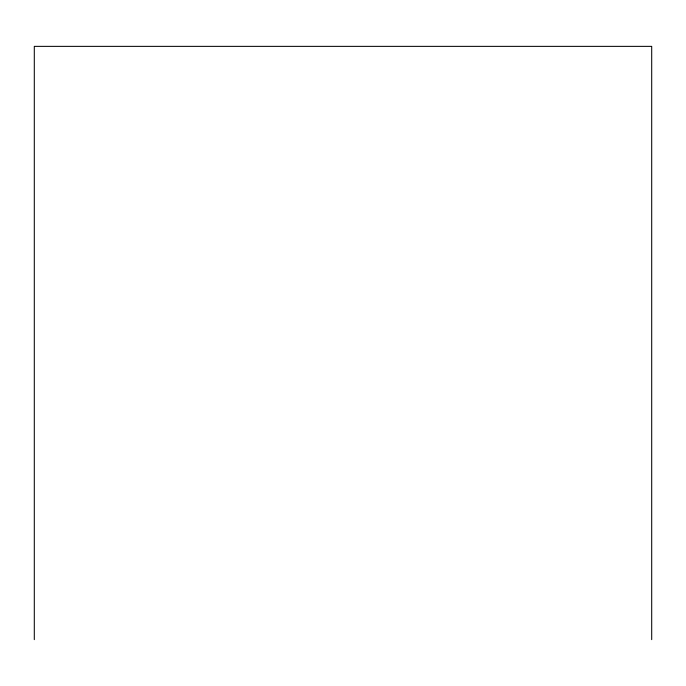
<?xml version="1.0" encoding="UTF-8"?>
<svg xmlns="http://www.w3.org/2000/svg" width="686" height="686" viewBox="0 0 686 686"><rect width="100%" height="100%" fill="white"/><g stroke="black" fill="none" stroke-linecap="round" stroke-linejoin="round"><path stroke-width="1.03" d="M651.7 639.635L651.7 46.365L34.3 46.365L34.3 639.635"/></g></svg>
